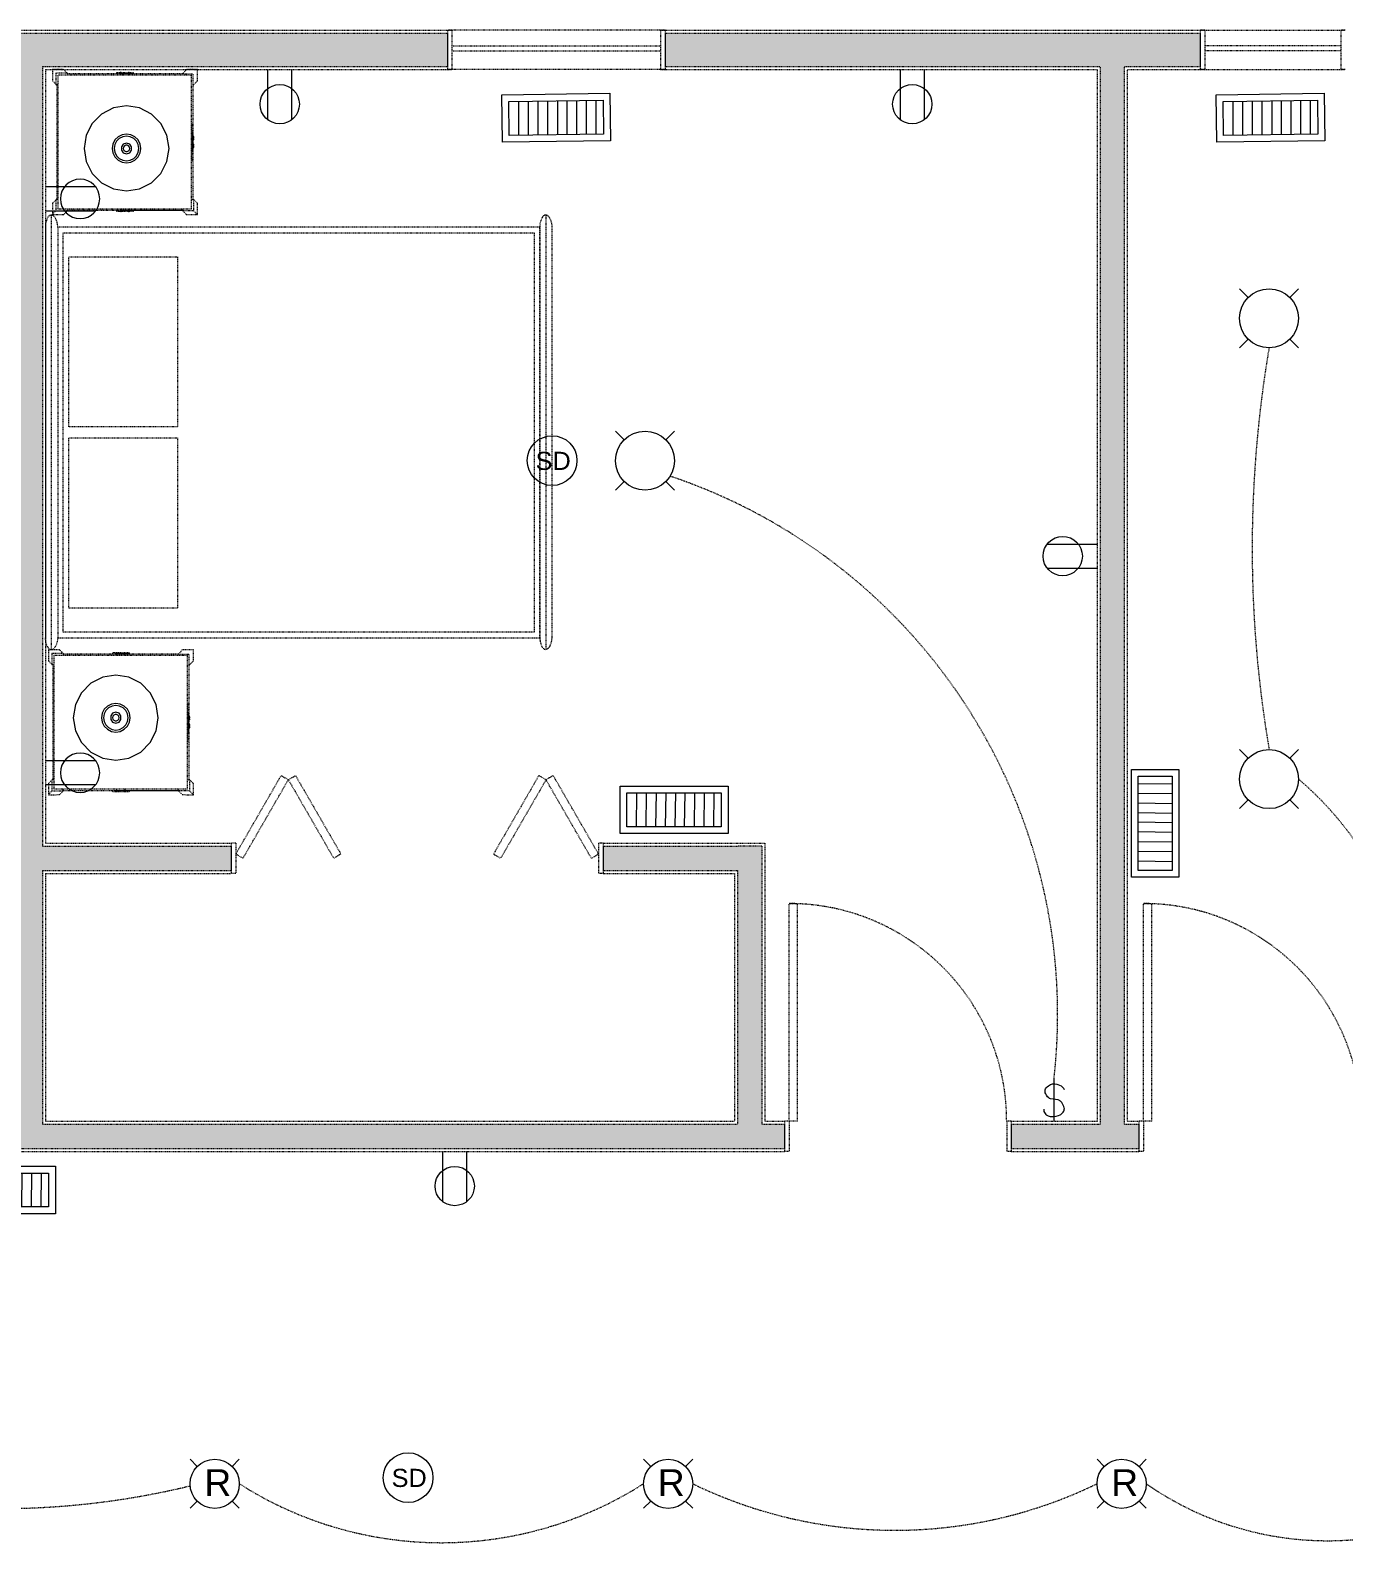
# Model space of a CAD drawing. Header units: inches. Extents: x 99 to 15695, y -7208 to 2559.
# Drawn here: x 10407 to 10624.3, y -6978.1 to -6727.8 of the extents above; entities that cross this region are included whole.
import ezdxf

# ---------------------------------------------------------------- set-up
doc = ezdxf.new("R2010")
doc.units = ezdxf.units.IN
doc.header["$LTSCALE"] = 96
doc.header["$MEASUREMENT"] = 0
doc.linetypes.add('DASHDOTX2', pattern=[2, 1, -0.5, 0, -0.5])
doc.layers.add('Common', color=4, linetype='Continuous', lineweight=5)
for name, color, linetype, lineweight, true_color in [('Electrical', 7, 'Continuous', 20, 0xff0a0a), ('Electrical line', 7, 'Continuous', 15, 0xff0a0a), ('Hatch', 7, 'Continuous', 0, 0x919191)]:
    doc.layers.add(name, color=color, linetype=linetype, lineweight=lineweight, true_color=true_color)
doc.styles.get("Standard").update_dxf_attribs({"font": 'arial.ttf'})

# ---------------------------------------------------------------- blocks, each defined once
blk = doc.blocks.new('Lighting (interior)_Lamps_Table Lamps_Vase Lamp')
at = {"layer": 'Electrical', "lineweight": 0, "transparency": 33554687}
for points in [[(-6.69, 4.86), (-7.03, 7.03), (-6.69, 9.2), (-5.69, 11.16), (-4.13, 12.72), (-2.17, 13.72), (0, 14.06), (2.17, 13.72), (4.13, 12.72), (5.69, 11.16), (6.69, 9.2), (7.03, 7.03), (6.69, 4.86), (5.69, 2.9), (4.13, 1.34), (2.17, 0.34), (0, 0), (-2.17, 0.34), (-4.13, 1.34), (-5.69, 2.9)], [(-1.92, 5.63), (-2.26, 6.3), (-2.38, 7.03), (-2.26, 7.77), (-1.92, 8.43), (-1.4, 8.95), (-0.73, 9.29), (0, 9.41), (0.73, 9.29), (1.4, 8.95), (1.92, 8.43), (2.26, 7.77), (2.38, 7.03), (2.26, 6.3), (1.92, 5.63), (1.4, 5.11), (0.73, 4.77), (0, 4.66), (-0.73, 4.77), (-1.4, 5.11)], [(-1.65, 5.84), (-1.93, 6.4), (-2.03, 7.03), (-1.93, 7.66), (-1.65, 8.23), (-1.2, 8.68), (-0.63, 8.97), (0, 9.07), (0.63, 8.97), (1.2, 8.68), (1.65, 8.23), (1.93, 7.66), (2.03, 7.03), (1.93, 6.4), (1.65, 5.84), (1.2, 5.39), (0.63, 5.1), (0, 5), (-0.63, 5.1), (-1.2, 5.39)], [(-0.85, 6.75), (-0.85, 7.31), (-0.53, 7.76), (0, 7.93), (0.53, 7.76), (0.85, 7.31), (0.85, 6.75), (0.53, 6.31), (0, 6.14), (-0.53, 6.31)], [(-0.48, 6.8), (-0.54, 7.03), (-0.48, 7.26), (-0.33, 7.45), (-0.12, 7.55), (0.12, 7.55), (0.33, 7.45), (0.48, 7.26), (0.54, 7.03), (0.48, 6.8), (0.33, 6.61), (0.12, 6.51), (-0.12, 6.51), (-0.33, 6.61)]]:
    blk.add_lwpolyline(points, close=True, dxfattribs=at)
blk = doc.blocks.new('Eleanor')
at = {"layer": 'Electrical', "transparency": 33554687}
for p, q in [((-3.45, 6.71), (-4.88, 8.14)), ((3.45, 6.71), (4.88, 8.14)), ((-4.88, -1.63), (-3.45, -0.2)), ((4.88, -1.63), (3.45, -0.2))]:
    blk.add_line(p, q, dxfattribs=at)
blk.add_circle((0, 3.25), 4.88, dxfattribs=at)
blk = doc.blocks.new('Eyeball')
at = {"layer": 'Electrical', "transparency": 33554687}
for p, q in [((-2.88, 6.22), (-4.07, 7.41)), ((2.88, 6.22), (4.07, 7.41)), ((-4.07, -0.72), (-2.88, 0.47)), ((4.07, -0.72), (2.88, 0.47))]:
    blk.add_line(p, q, dxfattribs=at)
blk.add_circle((0, 3.34), 4.07, dxfattribs=at)
at = {"layer": 'Electrical', "transparency": 33554687, "insert": (-1.72, 1.33), "char_height": 4.4186, "width": 4.4628, "attachment_point": 7}
blk.add_mtext('\\fArial|b0|i0|c0|p0;R\\P', dxfattribs=at)
blk = doc.blocks.new('*U521')
at = {"layer": 'Electrical', "color": 0, "linetype": 'Continuous', "lineweight": 0, "transparency": 33554687}
blk.add_blockref('Eyeball', (0, -3.34), dxfattribs=at)
blk = doc.blocks.new('*U522')
at = {"layer": 'Common', "color": 0, "linetype": 'ByBlock', "lineweight": -2, "transparency": 16777216}
for p in [(0, 0), (75, 0), (150, 0), (225, 0), (300, 0)]:
    blk.add_blockref('*U521', p, dxfattribs=at)
blk = doc.blocks.new('Single Pole')
at = {"layer": 'Electrical', "transparency": 33554687}
blk.add_line((-0.04, 7), (-0.04, 0), dxfattribs=at)
blk.add_lwpolyline([(1.71, 4.99), (1.7, 5.19), (1.66, 5.39), (1.58, 5.58), (1.47, 5.75), (1.34, 5.9), (1.3, 5.94), (1.17, 6.03), (0.98, 6.12), (0.64, 6.21), (0.15, 6.24), (-0.34, 6.2), (-0.74, 6.09), (-0.99, 5.98), (-1.12, 5.9), (-1.36, 5.69), (-1.52, 5.51), (-1.62, 5.34), (-1.68, 5.19), (-1.7, 5.04), (-1.71, 4.97), (-1.7, 4.82), (-1.64, 4.57), (-1.48, 4.23), (-1.27, 3.92), (-1.06, 3.7), (-0.98, 3.63), (-0.88, 3.56), (-0.7, 3.49), (0.56, 3.29), (0.72, 3.24), (0.8, 3.19), (0.85, 3.16), (1.08, 2.95), (1.26, 2.71), (1.38, 2.49), (1.44, 2.3), (1.47, 2.13), (1.48, 1.99), (1.45, 1.83), (1.4, 1.67), (1.3, 1.5), (1.15, 1.31), (0.94, 1.13), (0.77, 1.02), (0.57, 0.93), (0.26, 0.85), (-0.12, 0.83), (-0.45, 0.86), (-0.65, 0.91), (-0.93, 1.03), (-1.19, 1.18), (-1.42, 1.38), (-1.61, 1.62), (-1.69, 1.76)], dxfattribs=at)
blk = doc.blocks.new('Duplex')
at = {"layer": 'Electrical', "transparency": 33554687}
for p, q in [((-2.013801, 8.286915), (-2.013801, 0)), ((1.966968, 8.38058), (1.966968, 0))]:
    blk.add_line(p, q, dxfattribs=at)
blk.add_circle((0, 5.73454), 3.254864, dxfattribs=at)
blk = doc.blocks.new('Heat Register')
at = {"layer": 'Electrical'}
for p, q in [((-6.18, -1.12), (-6.26, -6.72)), ((-4.57, -1.12), (-4.65, -6.72)), ((-2.96, -1.12), (-3.04, -6.72)), ((-1.35, -1.12), (-1.43, -6.72)), ((0.26, -1.12), (0.18, -6.72)), ((1.8, -1.12), (1.72, -6.72)), ((3.41, -1.12), (3.33, -6.72)), ((5.02, -1.12), (4.94, -6.72)), ((6.63, -1.12), (6.55, -6.72))]:
    blk.add_line(p, q, dxfattribs=at)
for points in [[(-8.93, 0), (8.93, 0), (8.93, -7.85), (-8.93, -7.85)], [(-7.79, -1.12), (7.82, -1.12), (7.82, -6.72), (-7.79, -6.72)]]:
    blk.add_lwpolyline(points, close=True, dxfattribs=at)
blk = doc.blocks.new('air register')
at = {"layer": 'Electrical', "color": 160, "true_color": 0x2424ff}
for p, q in [((-6.1, -1.12), (-6.18, -6.72)), ((-4.49, -1.12), (-4.57, -6.72)), ((-2.88, -1.12), (-2.96, -6.72)), ((-1.27, -1.12), (-1.35, -6.72)), ((0.34, -1.12), (0.26, -6.72)), ((1.88, -1.12), (1.8, -6.72)), ((3.49, -1.12), (3.41, -6.72)), ((5.1, -1.12), (5.02, -6.72)), ((6.71, -1.12), (6.63, -6.72))]:
    blk.add_line(p, q, dxfattribs=at)
for points in [[(-8.81, 0), (9.04, 0), (9.04, -7.85), (-8.81, -7.85)], [(-7.71, -1.12), (7.9, -1.12), (7.9, -6.72), (-7.71, -6.72)]]:
    blk.add_lwpolyline(points, close=True, dxfattribs=at)
blk = doc.blocks.new('Smoke Detector')
at = {"layer": 'Electrical', "transparency": 33554687}
blk.add_circle((0, 2.75), 4.12, dxfattribs=at)
at = {"layer": 'Electrical', "transparency": 33554687, "insert": (1.58, 0.02), "char_height": 3, "width": 5.82, "attachment_point": 7, "rotation": 90}
blk.add_mtext('\\fArial|b0|i0|c0|p0;SD\\P', dxfattribs=at)

msp = doc.modelspace()

# ---------------------------------------------------------------- linework, layer by layer
at = {"layer": 'Electrical line', "linetype": 'DASHDOTX2', "ltscale": 0.0006, "transparency": 33554687}
for centre, radius, start, end in [((10807.6, -6813.58), 198.5, 170.3673, 189.6499), ((10482.94, -6890.72), 93.99, 353.5219, 71.4553), ((10581.33, -6893.41), 54.71, 351.6795, 49.6118), ((10621.6, -6925.23), 52.52, 235.1429, 316.189), ((10401.83, -6837.76), 134.68, 254.8096, 283.5844), ((10475.01, -6915.95), 62.13, 237.4483, 302.5517), ((10550.01, -6899.47), 76.55, 244.1037, 295.8963)]:
    msp.add_arc(centre, radius, start, end, dxfattribs=at)
at = {"layer": 'Hatch', "linetype": 'DASHDOTX2', "ltscale": 0.0006, "transparency": 33554687}
for p, q in [((10338, -6727.83), (10476, -6727.83)), ((10338, -6728.33), (10476, -6728.33)), ((10476, -6727.83), (10476, -6734.33)), ((10512, -6727.83), (10476, -6727.83)), ((10476, -6727.83), (10476.75, -6727.83)), ((10476, -6727.83), (10476, -6734.33)), ((10476, -6728.33), (10476, -6733.83)), ((10476.75, -6727.83), (10476.75, -6734.33)), ((10511.25, -6727.83), (10512, -6727.83)), ((10511.25, -6727.83), (10511.25, -6734.33)), ((10512, -6727.83), (10600.5, -6727.83)), ((10512, -6727.83), (10512, -6734.33)), ((10512, -6727.83), (10512, -6734.33)), ((10512, -6728.33), (10600.5, -6728.33)), ((10512, -6728.33), (10512, -6733.83)), ((10600.5, -6727.83), (10600.5, -6734.33)), ((10600.5, -6727.83), (10624.5, -6727.83)), ((10601.25, -6727.83), (10600.5, -6727.83)), ((10600.5, -6727.83), (10600.5, -6734.33)), ((10600.5, -6728.33), (10600.5, -6733.83)), ((10601.25, -6727.83), (10601.25, -6734.33)), ((10624.5, -6727.83), (10623.75, -6727.83)), ((10623.75, -6727.83), (10623.75, -6734.33)), ((10476.75, -6730.43), (10511.25, -6730.43)), ((10476.75, -6731.23), (10511.25, -6731.23)), ((10623.75, -6730.43), (10601.25, -6730.43)), ((10623.75, -6731.23), (10601.25, -6731.23)), ((10409, -6733.83), (10476, -6733.83)), ((10409, -6733.83), (10409, -6862.83)), ((10409.5, -6734.33), (10476, -6734.33)), ((10409.5, -6734.33), (10409.5, -6862.33)), ((10412.54, -6734.35), (10410.67, -6734.33)), ((10410.67, -6734.33), (10410.69, -6736.19)), ((10413.14, -6734.95), (10412.54, -6734.35)), ((10432.81, -6734.35), (10432.21, -6735.04)), ((10434.68, -6734.33), (10432.81, -6734.35)), ((10434.66, -6736.19), (10434.68, -6734.33)), ((10512, -6734.33), (10476, -6734.33)), ((10476, -6734.33), (10476.75, -6734.33)), ((10511.25, -6734.33), (10512, -6734.33)), ((10512, -6733.83), (10584, -6733.83)), ((10512, -6734.33), (10583.5, -6734.33)), ((10583.5, -6908.33), (10583.5, -6734.33)), ((10584, -6908.83), (10584, -6733.83)), ((10588, -6733.83), (10600.5, -6733.83)), ((10588, -6908.83), (10588, -6733.83)), ((10588.5, -6734.33), (10600.5, -6734.33)), ((10588.5, -6908.33), (10588.5, -6734.33)), ((10600.5, -6734.33), (10624.5, -6734.33)), ((10601.25, -6734.33), (10600.5, -6734.33)), ((10624.5, -6734.33), (10623.75, -6734.33)), ((10410.69, -6736.19), (10411.29, -6736.79)), ((10413.09, -6734.94), (10411.25, -6734.94)), ((10411.25, -6734.94), (10411.25, -6736.78)), ((10411.25, -6736.78), (10411.57, -6736.78)), ((10411.29, -6736.79), (10411.38, -6736.79)), ((10411.38, -6736.79), (10411.38, -6755.86)), ((10433.69, -6735.26), (10411.57, -6735.26)), ((10411.57, -6735.26), (10411.57, -6757.37)), ((10413.09, -6735.26), (10413.09, -6734.94)), ((10413.14, -6735.04), (10413.14, -6734.95)), ((10432.21, -6735.04), (10413.14, -6735.04)), ((10421.31, -6734.87), (10421.29, -6734.89)), ((10421.29, -6734.89), (10421.29, -6734.91)), ((10421.29, -6734.91), (10421.29, -6734.94)), ((10421.29, -6734.94), (10421.31, -6734.96)), ((10421.33, -6734.86), (10421.31, -6734.87)), ((10421.31, -6734.96), (10421.87, -6734.96)), ((10421.88, -6734.86), (10421.33, -6734.86)), ((10421.87, -6734.88), (10421.86, -6734.91)), ((10421.86, -6734.91), (10421.87, -6734.95)), ((10421.86, -6734.91), (10421.86, -6735.26)), ((10421.88, -6734.84), (10421.87, -6734.87)), ((10421.9, -6734.85), (10421.87, -6734.88)), ((10421.87, -6734.87), (10421.87, -6734.89)), ((10421.87, -6734.96), (10421.87, -6734.94)), ((10421.87, -6734.95), (10421.9, -6734.97)), ((10421.89, -6734.83), (10421.88, -6734.84)), ((10421.99, -6734.83), (10421.89, -6734.83)), ((10421.93, -6734.84), (10421.9, -6734.85)), ((10421.9, -6734.97), (10421.93, -6734.98)), ((10421.97, -6734.85), (10421.93, -6734.84)), ((10421.93, -6734.98), (10421.97, -6734.97)), ((10421.98, -6734.84), (10421.97, -6734.86)), ((10421.99, -6734.88), (10421.97, -6734.85)), ((10421.97, -6734.97), (10421.99, -6734.95)), ((10421.97, -6734.96), (10421.98, -6734.99)), ((10421.98, -6734.99), (10421.97, -6734.96)), ((10421.99, -6734.83), (10421.98, -6734.84)), ((10421.98, -6734.85), (10421.99, -6734.84)), ((10421.98, -6734.87), (10421.98, -6734.85)), ((10421.98, -6734.97), (10421.98, -6734.96)), ((10422.01, -6734.84), (10421.99, -6734.83)), ((10421.99, -6734.84), (10422, -6734.85)), ((10422, -6734.91), (10421.99, -6734.88)), ((10421.99, -6734.95), (10422, -6734.91)), ((10421.99, -6734.98), (10421.99, -6734.98)), ((10421.99, -6735), (10421.99, -6735)), ((10422, -6734.85), (10422.01, -6734.88)), ((10422, -6735.26), (10422, -6734.91)), ((10422.01, -6734.95), (10422, -6734.97)), ((10422, -6734.97), (10422, -6734.98)), ((10422, -6734.99), (10422.01, -6734.99)), ((10422.02, -6734.87), (10422.01, -6734.84)), ((10423.25, -6734.86), (10422.01, -6734.86)), ((10422.01, -6734.88), (10422.01, -6734.91)), ((10422.01, -6734.91), (10422.01, -6734.95)), ((10422.01, -6734.99), (10422.02, -6734.96)), ((10422.01, -6734.97), (10423.25, -6734.97)), ((10422.02, -6734.91), (10422.02, -6734.87)), ((10422.02, -6734.96), (10422.02, -6734.91)), ((10423.25, -6734.84), (10423.24, -6734.87)), ((10423.24, -6734.87), (10423.24, -6734.91)), ((10423.24, -6734.91), (10423.25, -6734.88)), ((10423.24, -6734.91), (10423.24, -6734.96)), ((10423.25, -6734.95), (10423.24, -6734.91)), ((10423.24, -6734.96), (10423.25, -6734.99)), ((10423.26, -6734.83), (10423.25, -6734.84)), ((10423.25, -6734.85), (10423.26, -6734.84)), ((10423.25, -6734.88), (10423.25, -6734.85)), ((10423.25, -6734.97), (10423.25, -6734.95)), ((10423.26, -6734.98), (10423.25, -6734.97)), ((10423.25, -6734.99), (10423.26, -6735)), ((10423.28, -6734.84), (10423.26, -6734.83)), ((10423.36, -6734.83), (10423.26, -6734.83)), ((10423.26, -6734.84), (10423.28, -6734.85)), ((10423.27, -6734.88), (10423.26, -6734.91)), ((10423.26, -6734.91), (10423.27, -6734.95)), ((10423.27, -6734.98), (10423.26, -6734.98)), ((10423.26, -6734.99), (10423.26, -6735.26)), ((10423.26, -6735), (10423.27, -6735)), ((10423.29, -6734.85), (10423.27, -6734.88)), ((10423.27, -6734.95), (10423.29, -6734.97)), ((10423.28, -6734.84), (10423.28, -6734.86)), ((10423.28, -6734.86), (10423.28, -6734.84)), ((10423.28, -6734.85), (10423.28, -6734.87)), ((10423.28, -6734.99), (10423.28, -6734.96)), ((10423.28, -6734.96), (10423.28, -6734.99)), ((10423.28, -6734.96), (10423.28, -6734.97)), ((10423.33, -6734.84), (10423.29, -6734.85)), ((10423.29, -6734.97), (10423.33, -6734.98)), ((10423.36, -6734.85), (10423.33, -6734.84)), ((10423.33, -6734.98), (10423.36, -6734.97)), ((10423.38, -6734.84), (10423.36, -6734.83)), ((10423.39, -6734.88), (10423.36, -6734.85)), ((10423.36, -6734.97), (10423.39, -6734.95)), ((10423.39, -6734.87), (10423.38, -6734.84)), ((10424.02, -6734.86), (10423.38, -6734.86)), ((10423.39, -6734.89), (10423.39, -6734.87)), ((10423.39, -6734.91), (10423.39, -6734.88)), ((10423.39, -6734.95), (10423.39, -6734.91)), ((10423.39, -6734.96), (10423.39, -6734.94)), ((10423.4, -6735.26), (10423.4, -6734.91)), ((10423.4, -6734.97), (10424.02, -6734.97)), ((10424.04, -6734.87), (10424.02, -6734.86)), ((10424.02, -6734.97), (10424.04, -6734.96)), ((10424.06, -6734.89), (10424.04, -6734.87)), ((10424.04, -6734.96), (10424.06, -6734.94)), ((10424.07, -6734.91), (10424.06, -6734.89)), ((10424.06, -6734.94), (10424.07, -6734.91)), ((10432.21, -6735.04), (10433.96, -6735.04)), ((10433.69, -6757.37), (10433.69, -6735.26)), ((10433.96, -6736.79), (10433.96, -6735.04)), ((10433.96, -6755.86), (10433.96, -6736.79)), ((10433.96, -6736.79), (10434.06, -6736.79)), ((10434.06, -6736.79), (10434.66, -6736.19)), ((10433.78, -6743.19), (10433.69, -6743.19)), ((10433.78, -6743.51), (10433.69, -6743.51)), ((10433.78, -6743.63), (10433.69, -6743.63)), ((10433.78, -6749.45), (10433.78, -6743.19)), ((10433.87, -6744.68), (10433.78, -6744.68)), ((10433.87, -6745.23), (10433.78, -6745.23)), ((10433.97, -6745.4), (10433.78, -6745.4)), ((10433.78, -6745.63), (10433.97, -6745.63)), ((10433.97, -6747.01), (10433.78, -6747.01)), ((10433.87, -6747.96), (10433.87, -6744.68)), ((10434.01, -6745.76), (10433.92, -6745.76)), ((10433.92, -6745.95), (10434.01, -6745.95)), ((10434.01, -6746.68), (10433.92, -6746.68)), ((10433.92, -6746.87), (10434.01, -6746.87)), ((10434.01, -6745.41), (10433.97, -6745.4)), ((10433.97, -6745.63), (10434.01, -6745.61)), ((10434.01, -6747.02), (10433.97, -6747.01)), ((10434.04, -6745.44), (10434.01, -6745.41)), ((10434.01, -6745.61), (10434.04, -6745.58)), ((10434.03, -6745.77), (10434.01, -6745.76)), ((10434.01, -6745.95), (10434.03, -6745.94)), ((10434.03, -6746.69), (10434.01, -6746.68)), ((10434.01, -6746.87), (10434.03, -6746.86)), ((10434.04, -6747.05), (10434.01, -6747.02)), ((10434.05, -6745.79), (10434.03, -6745.77)), ((10434.03, -6745.94), (10434.05, -6745.92)), ((10434.05, -6746.71), (10434.03, -6746.69)), ((10434.03, -6746.86), (10434.05, -6746.85)), ((10434.06, -6745.49), (10434.04, -6745.44)), ((10434.04, -6745.58), (10434.06, -6745.53)), ((10434.06, -6745.81), (10434.05, -6745.79)), ((10434.05, -6745.92), (10434.06, -6745.9)), ((10434.06, -6746.73), (10434.05, -6746.71)), ((10434.05, -6746.85), (10434.06, -6746.82)), ((10434.06, -6745.53), (10434.06, -6745.49)), ((10434.06, -6745.9), (10434.06, -6745.81)), ((10434.06, -6746.82), (10434.06, -6746.73)), ((10433.69, -6749), (10433.78, -6749)), ((10433.69, -6749.12), (10433.78, -6749.12)), ((10433.69, -6749.45), (10433.78, -6749.45)), ((10433.78, -6747.24), (10433.97, -6747.24)), ((10433.78, -6747.4), (10433.87, -6747.4)), ((10433.78, -6747.96), (10433.87, -6747.96)), ((10433.97, -6747.24), (10434.01, -6747.23)), ((10434.01, -6747.23), (10434.04, -6747.19)), ((10434.06, -6747.1), (10434.04, -6747.05)), ((10434.04, -6747.19), (10434.06, -6747.15)), ((10434.06, -6747.15), (10434.06, -6747.1)), ((10410.69, -6756.46), (10410.67, -6758.33)), ((10411.29, -6755.86), (10410.69, -6756.46)), ((10411.57, -6755.85), (10411.25, -6755.85)), ((10411.25, -6755.85), (10411.25, -6757.69)), ((10411.38, -6755.86), (10411.29, -6755.86)), ((10433.69, -6755.85), (10434.01, -6755.85)), ((10434.06, -6755.86), (10433.96, -6755.86)), ((10434.01, -6755.85), (10434.01, -6757.69)), ((10434.66, -6756.46), (10434.06, -6755.86)), ((10434.68, -6758.33), (10434.66, -6756.46)), ((10410.46, -6758.43), (10410.46, -6830.29)), ((10411.25, -6757.69), (10410.67, -6758.33)), ((10410.67, -6758.33), (10412.54, -6758.3)), ((10411.25, -6757.69), (10413.09, -6757.69)), ((10411.57, -6757.37), (10433.69, -6757.37)), ((10412.54, -6758.3), (10413.14, -6757.7)), ((10413.09, -6757.69), (10413.09, -6757.37)), ((10413.14, -6757.7), (10413.14, -6757.61)), ((10413.14, -6757.61), (10432.21, -6757.61)), ((10421.31, -6757.67), (10421.29, -6757.69)), ((10421.29, -6757.69), (10421.29, -6757.72)), ((10421.29, -6757.72), (10421.29, -6757.75)), ((10421.29, -6757.75), (10421.31, -6757.76)), ((10421.86, -6757.67), (10421.31, -6757.67)), ((10421.31, -6757.76), (10421.33, -6757.77)), ((10421.33, -6757.77), (10421.88, -6757.77)), ((10421.86, -6757.37), (10421.86, -6757.72)), ((10421.87, -6757.69), (10421.86, -6757.72)), ((10421.86, -6757.72), (10421.87, -6757.75)), ((10421.9, -6757.66), (10421.87, -6757.69)), ((10421.87, -6757.68), (10421.87, -6757.69)), ((10421.87, -6757.75), (10421.9, -6757.78)), ((10421.87, -6757.76), (10421.87, -6757.75)), ((10421.88, -6757.79), (10421.87, -6757.76)), ((10421.89, -6757.8), (10421.88, -6757.79)), ((10421.99, -6757.8), (10421.89, -6757.8)), ((10421.93, -6757.65), (10421.9, -6757.66)), ((10421.9, -6757.78), (10421.93, -6757.79)), ((10421.97, -6757.66), (10421.93, -6757.65)), ((10421.93, -6757.79), (10421.97, -6757.78)), ((10421.98, -6757.65), (10421.97, -6757.67)), ((10421.99, -6757.69), (10421.97, -6757.66)), ((10421.97, -6757.78), (10421.99, -6757.75)), ((10421.97, -6757.77), (10421.98, -6757.79)), ((10421.98, -6757.67), (10421.98, -6757.66)), ((10421.98, -6757.78), (10421.98, -6757.77)), ((10421.99, -6757.79), (10421.98, -6757.78)), ((10421.98, -6757.79), (10421.99, -6757.8)), ((10421.99, -6757.64), (10421.99, -6757.64)), ((10421.99, -6757.65), (10421.99, -6757.65)), ((10422, -6757.72), (10421.99, -6757.69)), ((10421.99, -6757.75), (10422, -6757.72)), ((10422, -6757.78), (10421.99, -6757.79)), ((10421.99, -6757.8), (10422.01, -6757.79)), ((10422, -6757.72), (10422, -6757.37)), ((10422, -6757.6), (10423.26, -6757.6)), ((10422.01, -6757.65), (10422, -6757.64)), ((10422, -6757.66), (10422, -6757.66)), ((10422, -6757.66), (10422, -6757.66)), ((10422, -6757.66), (10422.01, -6757.68)), ((10422.01, -6757.75), (10422, -6757.78)), ((10422.02, -6757.68), (10422.01, -6757.65)), ((10423.25, -6757.67), (10422.01, -6757.67)), ((10422.01, -6757.68), (10422.01, -6757.72)), ((10422.01, -6757.72), (10422.01, -6757.75)), ((10422.01, -6757.79), (10422.02, -6757.76)), ((10422.01, -6757.77), (10423.25, -6757.77)), ((10422.02, -6757.72), (10422.02, -6757.68)), ((10422.02, -6757.76), (10422.02, -6757.72)), ((10422.11, -6757.67), (10422.1, -6757.67)), ((10422.1, -6757.67), (10422.1, -6757.69)), ((10422.1, -6757.69), (10422.1, -6757.72)), ((10422.1, -6757.72), (10422.1, -6757.75)), ((10422.1, -6757.75), (10422.1, -6757.76)), ((10422.1, -6757.76), (10422.11, -6757.77)), ((10422.12, -6757.69), (10422.11, -6757.67)), ((10422.11, -6757.67), (10422.11, -6757.67)), ((10423.15, -6757.67), (10422.11, -6757.67)), ((10422.11, -6757.76), (10422.12, -6757.75)), ((10422.11, -6757.77), (10422.11, -6757.76)), ((10422.12, -6757.72), (10422.12, -6757.69)), ((10422.12, -6757.75), (10422.12, -6757.72)), ((10422.16, -6757.67), (10422.63, -6757.67)), ((10422.63, -6757.67), (10423.15, -6757.67)), ((10423.15, -6757.67), (10423.14, -6757.69)), ((10423.14, -6757.69), (10423.14, -6757.72)), ((10423.14, -6757.72), (10423.14, -6757.75)), ((10423.14, -6757.75), (10423.15, -6757.76)), ((10423.16, -6757.67), (10423.15, -6757.67)), ((10423.15, -6757.67), (10423.15, -6757.67)), ((10423.15, -6757.76), (10423.15, -6757.77)), ((10423.15, -6757.77), (10423.16, -6757.76)), ((10423.24, -6757.67), (10423.16, -6757.67)), ((10423.16, -6757.69), (10423.16, -6757.67)), ((10423.16, -6757.67), (10423.24, -6757.67)), ((10423.24, -6757.67), (10423.16, -6757.67)), ((10423.16, -6757.72), (10423.16, -6757.69)), ((10423.16, -6757.75), (10423.16, -6757.72)), ((10423.16, -6757.76), (10423.16, -6757.75)), ((10423.25, -6757.65), (10423.24, -6757.68)), ((10423.24, -6757.72), (10423.25, -6757.68)), ((10423.24, -6757.68), (10423.24, -6757.72)), ((10423.25, -6757.75), (10423.24, -6757.72)), ((10423.24, -6757.72), (10423.24, -6757.76)), ((10423.24, -6757.76), (10423.25, -6757.79)), ((10423.26, -6757.64), (10423.25, -6757.65)), ((10423.25, -6757.68), (10423.25, -6757.66)), ((10423.25, -6757.66), (10423.26, -6757.66)), ((10423.25, -6757.66), (10423.26, -6757.66)), ((10423.25, -6757.78), (10423.25, -6757.75)), ((10423.26, -6757.79), (10423.25, -6757.78)), ((10423.25, -6757.79), (10423.26, -6757.8)), ((10423.26, -6757.37), (10423.26, -6757.72)), ((10423.26, -6757.64), (10423.27, -6757.64)), ((10423.26, -6757.65), (10423.27, -6757.65)), ((10423.27, -6757.69), (10423.26, -6757.72)), ((10423.26, -6757.72), (10423.27, -6757.75)), ((10423.28, -6757.78), (10423.26, -6757.79)), ((10423.28, -6757.79), (10423.26, -6757.8)), ((10423.26, -6757.8), (10423.36, -6757.8)), ((10423.29, -6757.66), (10423.27, -6757.69)), ((10423.27, -6757.75), (10423.29, -6757.78)), ((10423.28, -6757.67), (10423.28, -6757.65)), ((10423.28, -6757.65), (10423.28, -6757.67)), ((10423.28, -6757.66), (10423.28, -6757.67)), ((10423.28, -6757.79), (10423.28, -6757.77)), ((10423.28, -6757.77), (10423.28, -6757.79)), ((10423.28, -6757.77), (10423.28, -6757.78)), ((10423.33, -6757.65), (10423.29, -6757.66)), ((10423.29, -6757.78), (10423.33, -6757.79)), ((10423.36, -6757.66), (10423.33, -6757.65)), ((10423.33, -6757.79), (10423.36, -6757.78)), ((10423.39, -6757.69), (10423.36, -6757.66)), ((10423.36, -6757.78), (10423.39, -6757.75)), ((10423.36, -6757.8), (10423.38, -6757.79)), ((10423.38, -6757.79), (10423.39, -6757.76)), ((10423.38, -6757.77), (10424.02, -6757.77)), ((10423.39, -6757.69), (10423.39, -6757.68)), ((10423.39, -6757.72), (10423.39, -6757.69)), ((10423.39, -6757.75), (10423.39, -6757.72)), ((10423.39, -6757.76), (10423.39, -6757.75)), ((10423.4, -6757.72), (10423.4, -6757.37)), ((10423.4, -6757.6), (10432.21, -6757.6)), ((10424.02, -6757.67), (10423.4, -6757.67)), ((10424.04, -6757.67), (10424.02, -6757.67)), ((10424.02, -6757.77), (10424.04, -6757.76)), ((10424.06, -6757.69), (10424.04, -6757.67)), ((10424.04, -6757.76), (10424.06, -6757.75)), ((10424.07, -6757.72), (10424.06, -6757.69)), ((10424.06, -6757.75), (10424.07, -6757.72)), ((10432.21, -6757.6), (10432.21, -6757.37)), ((10432.21, -6757.61), (10432.21, -6757.7)), ((10434.01, -6757.69), (10432.21, -6757.69)), ((10432.21, -6757.7), (10432.81, -6758.3)), ((10432.81, -6758.3), (10434.68, -6758.33)), ((10434.01, -6757.69), (10434.63, -6758.32)), ((10492.29, -6758.34), (10492.29, -6830.2)), ((10409.5, -6760.43), (10409.5, -6828.45)), ((10412.42, -6761.33), (10490.35, -6761.33)), ((10412.42, -6827.41), (10412.42, -6761.33)), ((10490.35, -6761.33), (10490.35, -6827.41)), ((10491.26, -6760.44), (10491.26, -6828.45)), ((10493.31, -6828.37), (10493.31, -6760.32)), ((10413.36, -6793.45), (10413.36, -6765.31)), ((10413.36, -6765.31), (10431.36, -6765.31)), ((10431.36, -6765.31), (10431.36, -6793.45)), ((10431.36, -6793.45), (10413.36, -6793.45)), ((10413.36, -6823.43), (10413.36, -6795.29)), ((10413.36, -6795.29), (10431.36, -6795.29)), ((10431.36, -6795.29), (10431.36, -6823.43)), ((10431.36, -6823.43), (10413.36, -6823.43)), ((10490.35, -6827.41), (10412.42, -6827.41)), ((10411.86, -6830.35), (10409.99, -6830.33)), ((10409.99, -6830.33), (10410.02, -6832.19)), ((10412.42, -6830.94), (10410.57, -6830.94)), ((10410.57, -6830.94), (10410.57, -6832.78)), ((10433.01, -6831.26), (10410.9, -6831.26)), ((10410.9, -6831.26), (10410.9, -6853.37)), ((10412.46, -6830.95), (10411.86, -6830.35)), ((10412.42, -6831.26), (10412.42, -6830.94)), ((10412.46, -6831.04), (10412.46, -6830.95)), ((10431.54, -6831.04), (10412.46, -6831.04)), ((10420.62, -6830.89), (10420.61, -6830.91)), ((10420.61, -6830.91), (10420.62, -6830.94)), ((10420.64, -6830.87), (10420.62, -6830.89)), ((10420.62, -6830.94), (10420.64, -6830.96)), ((10420.66, -6830.86), (10420.64, -6830.87)), ((10420.64, -6830.96), (10421.2, -6830.96)), ((10421.2, -6830.86), (10420.66, -6830.86)), ((10421.2, -6830.88), (10421.19, -6830.91)), ((10421.19, -6830.91), (10421.2, -6830.95)), ((10421.19, -6830.91), (10421.19, -6831.26)), ((10421.21, -6830.84), (10421.2, -6830.87)), ((10421.22, -6830.85), (10421.2, -6830.88)), ((10421.2, -6830.87), (10421.2, -6830.89)), ((10421.2, -6830.96), (10421.2, -6830.94)), ((10421.2, -6830.95), (10421.22, -6830.97)), ((10421.22, -6830.83), (10421.21, -6830.84)), ((10421.32, -6830.83), (10421.22, -6830.83)), ((10421.26, -6830.84), (10421.22, -6830.85)), ((10421.22, -6830.97), (10421.26, -6830.98)), ((10421.29, -6830.85), (10421.26, -6830.84)), ((10421.26, -6830.98), (10421.29, -6830.97)), ((10421.32, -6830.88), (10421.29, -6830.85)), ((10421.29, -6830.97), (10421.32, -6830.95)), ((10421.31, -6830.84), (10421.3, -6830.86)), ((10421.3, -6830.87), (10421.31, -6830.85)), ((10421.3, -6830.96), (10421.31, -6830.99)), ((10421.31, -6830.99), (10421.3, -6830.96)), ((10421.31, -6830.97), (10421.3, -6830.96)), ((10421.32, -6830.83), (10421.31, -6830.84)), ((10421.31, -6830.85), (10421.32, -6830.84)), ((10421.33, -6830.84), (10421.32, -6830.83)), ((10421.32, -6830.84), (10421.33, -6830.85)), ((10421.33, -6830.91), (10421.32, -6830.88)), ((10421.32, -6830.95), (10421.33, -6830.91)), ((10421.32, -6830.98), (10421.32, -6830.98)), ((10421.32, -6831), (10421.32, -6831)), ((10421.34, -6830.87), (10421.33, -6830.84)), ((10421.33, -6830.85), (10421.34, -6830.88)), ((10421.33, -6831.26), (10421.33, -6830.91)), ((10421.34, -6830.95), (10421.33, -6830.97)), ((10421.33, -6830.99), (10421.34, -6830.96)), ((10421.33, -6830.97), (10421.33, -6830.98)), ((10421.33, -6830.99), (10421.33, -6830.99)), ((10422.57, -6830.86), (10421.34, -6830.86)), ((10421.34, -6830.91), (10421.34, -6830.87)), ((10421.34, -6830.88), (10421.34, -6830.91)), ((10421.34, -6830.96), (10421.34, -6830.91)), ((10421.34, -6830.91), (10421.34, -6830.95)), ((10421.34, -6830.97), (10422.57, -6830.97)), ((10422.58, -6830.84), (10422.57, -6830.87)), ((10422.57, -6830.88), (10422.58, -6830.85)), ((10422.57, -6830.87), (10422.57, -6830.91)), ((10422.57, -6830.91), (10422.57, -6830.88)), ((10422.57, -6830.91), (10422.57, -6830.96)), ((10422.57, -6830.95), (10422.57, -6830.91)), ((10422.58, -6830.97), (10422.57, -6830.95)), ((10422.57, -6830.96), (10422.58, -6830.99)), ((10422.59, -6830.83), (10422.58, -6830.84)), ((10422.58, -6830.85), (10422.59, -6830.84)), ((10422.59, -6830.88), (10422.58, -6830.91)), ((10422.58, -6830.91), (10422.59, -6830.95)), ((10422.59, -6830.98), (10422.58, -6830.97)), ((10422.58, -6830.99), (10422.59, -6831)), ((10422.58, -6830.99), (10422.58, -6831.26)), ((10422.6, -6830.84), (10422.59, -6830.83)), ((10422.69, -6830.83), (10422.59, -6830.83)), ((10422.59, -6830.84), (10422.6, -6830.85)), ((10422.62, -6830.85), (10422.59, -6830.88)), ((10422.59, -6830.95), (10422.62, -6830.97)), ((10422.59, -6830.98), (10422.59, -6830.98)), ((10422.59, -6831), (10422.59, -6831)), ((10422.6, -6830.84), (10422.61, -6830.86)), ((10422.61, -6830.86), (10422.6, -6830.84)), ((10422.6, -6830.85), (10422.6, -6830.87)), ((10422.6, -6830.99), (10422.61, -6830.96)), ((10422.61, -6830.96), (10422.6, -6830.99)), ((10422.6, -6830.96), (10422.6, -6830.97)), ((10422.65, -6830.84), (10422.62, -6830.85)), ((10422.62, -6830.97), (10422.65, -6830.98)), ((10422.69, -6830.85), (10422.65, -6830.84)), ((10422.65, -6830.98), (10422.69, -6830.97)), ((10422.7, -6830.84), (10422.69, -6830.83)), ((10422.71, -6830.88), (10422.69, -6830.85)), ((10422.69, -6830.97), (10422.71, -6830.95)), ((10422.71, -6830.87), (10422.7, -6830.84)), ((10423.34, -6830.86), (10422.71, -6830.86)), ((10422.71, -6830.89), (10422.71, -6830.87)), ((10422.72, -6830.91), (10422.71, -6830.88)), ((10422.71, -6830.95), (10422.72, -6830.91)), ((10422.71, -6830.96), (10422.71, -6830.94)), ((10422.72, -6831.26), (10422.72, -6830.91)), ((10422.72, -6830.97), (10423.35, -6830.97)), ((10423.37, -6830.87), (10423.34, -6830.86)), ((10423.34, -6830.97), (10423.37, -6830.96)), ((10423.39, -6830.89), (10423.37, -6830.87)), ((10423.37, -6830.96), (10423.39, -6830.94)), ((10423.4, -6830.91), (10423.39, -6830.89)), ((10423.39, -6830.94), (10423.4, -6830.91)), ((10432.14, -6830.35), (10431.54, -6831.04)), ((10431.54, -6831.04), (10433.29, -6831.04)), ((10434, -6830.33), (10432.14, -6830.35)), ((10433.01, -6853.37), (10433.01, -6831.26)), ((10433.29, -6832.79), (10433.29, -6831.04)), ((10433.98, -6832.19), (10434, -6830.33)), ((10410.02, -6832.19), (10410.62, -6832.79)), ((10410.57, -6832.78), (10410.9, -6832.78)), ((10410.62, -6832.79), (10410.71, -6832.79)), ((10410.71, -6832.79), (10410.71, -6851.86)), ((10433.29, -6851.86), (10433.29, -6832.79)), ((10433.29, -6832.79), (10433.38, -6832.79)), ((10433.38, -6832.79), (10433.98, -6832.19)), ((10433.11, -6839.19), (10433.01, -6839.19)), ((10433.11, -6839.51), (10433.01, -6839.51)), ((10433.11, -6845.45), (10433.11, -6839.19)), ((10433.11, -6839.63), (10433.01, -6839.63)), ((10433.2, -6840.68), (10433.11, -6840.68)), ((10433.2, -6841.23), (10433.11, -6841.23)), ((10433.29, -6841.4), (10433.11, -6841.4)), ((10433.11, -6841.63), (10433.29, -6841.63)), ((10433.2, -6843.96), (10433.2, -6840.68)), ((10433.34, -6841.76), (10433.24, -6841.76)), ((10433.24, -6841.95), (10433.34, -6841.95)), ((10433.34, -6841.41), (10433.29, -6841.4)), ((10433.29, -6841.63), (10433.34, -6841.61)), ((10433.37, -6841.44), (10433.34, -6841.41)), ((10433.34, -6841.61), (10433.37, -6841.58)), ((10433.36, -6841.77), (10433.34, -6841.76)), ((10433.34, -6841.95), (10433.36, -6841.94)), ((10433.38, -6841.79), (10433.36, -6841.77)), ((10433.36, -6841.94), (10433.38, -6841.92)), ((10433.38, -6841.49), (10433.37, -6841.44)), ((10433.37, -6841.58), (10433.38, -6841.53)), ((10433.38, -6841.53), (10433.38, -6841.49)), ((10433.38, -6841.81), (10433.38, -6841.79)), ((10433.38, -6841.9), (10433.38, -6841.81)), ((10433.38, -6841.92), (10433.38, -6841.9)), ((10433.29, -6843.01), (10433.11, -6843.01)), ((10433.11, -6843.24), (10433.29, -6843.24)), ((10433.11, -6843.4), (10433.2, -6843.4)), ((10433.11, -6843.96), (10433.2, -6843.96)), ((10433.34, -6842.68), (10433.24, -6842.68)), ((10433.24, -6842.87), (10433.34, -6842.87)), ((10433.34, -6843.02), (10433.29, -6843.01)), ((10433.29, -6843.24), (10433.34, -6843.23)), ((10433.36, -6842.69), (10433.34, -6842.68)), ((10433.34, -6842.87), (10433.36, -6842.86)), ((10433.37, -6843.05), (10433.34, -6843.02)), ((10433.34, -6843.23), (10433.37, -6843.19)), ((10433.38, -6842.71), (10433.36, -6842.69)), ((10433.36, -6842.86), (10433.38, -6842.85)), ((10433.38, -6843.1), (10433.37, -6843.05)), ((10433.37, -6843.19), (10433.38, -6843.15)), ((10433.38, -6842.73), (10433.38, -6842.71)), ((10433.38, -6842.82), (10433.38, -6842.73)), ((10433.38, -6842.85), (10433.38, -6842.82)), ((10433.38, -6843.15), (10433.38, -6843.1)), ((10433.01, -6845), (10433.11, -6845)), ((10433.01, -6845.12), (10433.11, -6845.12)), ((10433.01, -6845.45), (10433.11, -6845.45)), ((10410.62, -6851.86), (10410.02, -6852.46)), ((10410.9, -6851.85), (10410.57, -6851.85)), ((10410.57, -6851.85), (10410.57, -6853.69)), ((10410.71, -6851.86), (10410.62, -6851.86)), ((10433.01, -6851.85), (10433.34, -6851.85)), ((10433.38, -6851.86), (10433.29, -6851.86)), ((10433.34, -6851.85), (10433.34, -6853.69)), ((10433.98, -6852.46), (10433.38, -6851.86)), ((10441, -6864.14), (10448.5, -6851.15)), ((10442.19, -6864.83), (10449.69, -6851.84)), ((10448.5, -6851.15), (10449.69, -6851.84)), ((10449.69, -6851.84), (10450.88, -6851.15)), ((10449.69, -6851.84), (10457.19, -6864.83)), ((10450.88, -6851.15), (10458.38, -6864.14)), ((10491.12, -6851.15), (10483.62, -6864.14)), ((10492.31, -6851.84), (10484.81, -6864.83)), ((10492.31, -6851.84), (10491.12, -6851.15)), ((10493.5, -6851.15), (10492.31, -6851.84)), ((10499.81, -6864.83), (10492.31, -6851.84)), ((10501, -6864.14), (10493.5, -6851.15)), ((10410.02, -6852.46), (10409.99, -6854.33)), ((10410.57, -6853.69), (10409.99, -6854.33)), ((10409.99, -6854.33), (10411.86, -6854.3)), ((10410.57, -6853.69), (10412.42, -6853.69)), ((10410.9, -6853.37), (10433.01, -6853.37)), ((10411.86, -6854.3), (10412.46, -6853.7)), ((10412.42, -6853.69), (10412.42, -6853.37)), ((10412.46, -6853.7), (10412.46, -6853.61)), ((10412.46, -6853.61), (10431.54, -6853.61)), ((10420.62, -6853.69), (10420.61, -6853.72)), ((10420.61, -6853.72), (10420.62, -6853.75)), ((10420.64, -6853.67), (10420.62, -6853.69)), ((10420.62, -6853.75), (10420.64, -6853.76)), ((10421.19, -6853.67), (10420.64, -6853.67)), ((10420.64, -6853.76), (10420.66, -6853.77)), ((10420.66, -6853.77), (10421.2, -6853.77)), ((10421.19, -6853.37), (10421.19, -6853.72)), ((10421.2, -6853.69), (10421.19, -6853.72)), ((10421.19, -6853.72), (10421.2, -6853.75)), ((10421.22, -6853.66), (10421.2, -6853.69)), ((10421.2, -6853.68), (10421.2, -6853.69)), ((10421.2, -6853.75), (10421.22, -6853.78)), ((10421.2, -6853.76), (10421.2, -6853.75)), ((10421.21, -6853.79), (10421.2, -6853.76)), ((10421.22, -6853.8), (10421.21, -6853.79)), ((10421.26, -6853.65), (10421.22, -6853.66)), ((10421.22, -6853.78), (10421.26, -6853.79)), ((10421.32, -6853.8), (10421.22, -6853.8)), ((10421.29, -6853.66), (10421.26, -6853.65)), ((10421.26, -6853.79), (10421.29, -6853.78)), ((10421.32, -6853.69), (10421.29, -6853.66)), ((10421.29, -6853.78), (10421.32, -6853.75)), ((10421.31, -6853.65), (10421.3, -6853.67)), ((10421.3, -6853.67), (10421.31, -6853.66)), ((10421.3, -6853.77), (10421.31, -6853.79)), ((10421.31, -6853.78), (10421.3, -6853.77)), ((10421.32, -6853.79), (10421.31, -6853.78)), ((10421.31, -6853.79), (10421.32, -6853.8)), ((10421.32, -6853.64), (10421.32, -6853.64)), ((10421.32, -6853.65), (10421.32, -6853.65)), ((10421.33, -6853.72), (10421.32, -6853.69)), ((10421.32, -6853.75), (10421.33, -6853.72)), ((10421.33, -6853.78), (10421.32, -6853.79)), ((10421.32, -6853.8), (10421.33, -6853.79)), ((10421.33, -6853.72), (10421.33, -6853.37)), ((10421.33, -6853.6), (10422.58, -6853.6)), ((10421.33, -6853.65), (10421.33, -6853.64)), ((10421.34, -6853.68), (10421.33, -6853.65)), ((10421.33, -6853.66), (10421.33, -6853.66)), ((10421.33, -6853.66), (10421.33, -6853.66)), ((10421.33, -6853.66), (10421.34, -6853.68)), ((10421.34, -6853.75), (10421.33, -6853.78)), ((10421.33, -6853.79), (10421.34, -6853.76)), ((10422.57, -6853.67), (10421.34, -6853.67)), ((10421.34, -6853.68), (10421.34, -6853.72)), ((10421.34, -6853.72), (10421.34, -6853.68)), ((10421.34, -6853.72), (10421.34, -6853.75)), ((10421.34, -6853.76), (10421.34, -6853.72)), ((10421.34, -6853.77), (10422.57, -6853.77)), ((10421.43, -6853.67), (10421.42, -6853.69)), ((10421.42, -6853.69), (10421.42, -6853.72)), ((10421.42, -6853.72), (10421.42, -6853.75)), ((10421.42, -6853.75), (10421.43, -6853.76)), ((10421.44, -6853.67), (10421.43, -6853.67)), ((10421.43, -6853.67), (10421.43, -6853.67)), ((10421.43, -6853.76), (10421.43, -6853.77)), ((10421.43, -6853.77), (10421.44, -6853.76)), ((10421.44, -6853.69), (10421.44, -6853.67)), ((10422.47, -6853.67), (10421.44, -6853.67)), ((10421.44, -6853.72), (10421.44, -6853.69)), ((10421.44, -6853.75), (10421.44, -6853.72)), ((10421.44, -6853.76), (10421.44, -6853.75)), ((10421.49, -6853.67), (10421.95, -6853.67)), ((10421.95, -6853.67), (10422.47, -6853.67)), ((10422.48, -6853.67), (10422.47, -6853.67)), ((10422.47, -6853.67), (10422.47, -6853.69)), ((10422.47, -6853.69), (10422.47, -6853.72)), ((10422.47, -6853.72), (10422.47, -6853.75)), ((10422.47, -6853.75), (10422.47, -6853.76)), ((10422.47, -6853.76), (10422.48, -6853.77)), ((10422.57, -6853.67), (10422.48, -6853.67)), ((10422.48, -6853.67), (10422.48, -6853.67)), ((10422.49, -6853.69), (10422.48, -6853.67)), ((10422.48, -6853.67), (10422.57, -6853.67)), ((10422.57, -6853.67), (10422.48, -6853.67)), ((10422.48, -6853.76), (10422.49, -6853.75)), ((10422.48, -6853.77), (10422.48, -6853.76)), ((10422.49, -6853.72), (10422.49, -6853.69)), ((10422.49, -6853.75), (10422.49, -6853.72)), ((10422.58, -6853.65), (10422.57, -6853.68)), ((10422.57, -6853.68), (10422.58, -6853.66)), ((10422.57, -6853.72), (10422.57, -6853.68)), ((10422.57, -6853.68), (10422.57, -6853.72)), ((10422.57, -6853.75), (10422.57, -6853.72)), ((10422.57, -6853.72), (10422.57, -6853.76)), ((10422.58, -6853.78), (10422.57, -6853.75)), ((10422.57, -6853.76), (10422.58, -6853.79)), ((10422.58, -6853.37), (10422.58, -6853.72)), ((10422.58, -6853.64), (10422.58, -6853.65)), ((10422.58, -6853.66), (10422.58, -6853.66)), ((10422.58, -6853.66), (10422.58, -6853.66)), ((10422.59, -6853.69), (10422.58, -6853.72)), ((10422.58, -6853.72), (10422.59, -6853.75)), ((10422.59, -6853.79), (10422.58, -6853.78)), ((10422.58, -6853.79), (10422.59, -6853.8)), ((10422.59, -6853.64), (10422.59, -6853.64)), ((10422.59, -6853.65), (10422.59, -6853.65)), ((10422.62, -6853.66), (10422.59, -6853.69)), ((10422.59, -6853.75), (10422.62, -6853.78)), ((10422.6, -6853.78), (10422.59, -6853.79)), ((10422.6, -6853.79), (10422.59, -6853.8)), ((10422.59, -6853.8), (10422.69, -6853.8)), ((10422.61, -6853.67), (10422.6, -6853.65)), ((10422.6, -6853.65), (10422.61, -6853.67)), ((10422.6, -6853.66), (10422.6, -6853.67)), ((10422.6, -6853.79), (10422.61, -6853.77)), ((10422.61, -6853.77), (10422.6, -6853.79)), ((10422.6, -6853.77), (10422.6, -6853.78)), ((10422.65, -6853.65), (10422.62, -6853.66)), ((10422.62, -6853.78), (10422.65, -6853.79)), ((10422.69, -6853.66), (10422.65, -6853.65)), ((10422.65, -6853.79), (10422.69, -6853.78)), ((10422.71, -6853.69), (10422.69, -6853.66)), ((10422.69, -6853.78), (10422.71, -6853.75)), ((10422.69, -6853.8), (10422.7, -6853.79)), ((10422.7, -6853.79), (10422.71, -6853.76)), ((10422.71, -6853.69), (10422.71, -6853.68)), ((10422.72, -6853.72), (10422.71, -6853.69)), ((10422.71, -6853.75), (10422.72, -6853.72)), ((10422.71, -6853.76), (10422.71, -6853.75)), ((10422.71, -6853.77), (10423.34, -6853.77)), ((10422.72, -6853.72), (10422.72, -6853.37)), ((10422.72, -6853.6), (10431.54, -6853.6)), ((10423.35, -6853.67), (10422.72, -6853.67)), ((10423.37, -6853.67), (10423.34, -6853.67)), ((10423.34, -6853.77), (10423.37, -6853.76)), ((10423.39, -6853.69), (10423.37, -6853.67)), ((10423.37, -6853.76), (10423.39, -6853.75)), ((10423.4, -6853.72), (10423.39, -6853.69)), ((10423.39, -6853.75), (10423.4, -6853.72)), ((10431.54, -6853.6), (10431.54, -6853.37)), ((10431.54, -6853.61), (10431.54, -6853.7)), ((10433.34, -6853.69), (10431.54, -6853.69)), ((10431.54, -6853.7), (10432.14, -6854.3)), ((10432.14, -6854.3), (10434, -6854.33)), ((10433.34, -6853.69), (10433.96, -6854.32)), ((10434, -6854.33), (10433.98, -6852.46)), ((10409, -6862.83), (10440.25, -6862.83)), ((10409.5, -6862.33), (10440.25, -6862.33)), ((10440.25, -6862.33), (10440.25, -6867.33)), ((10441, -6862.33), (10440.25, -6862.33)), ((10440.25, -6862.33), (10440.25, -6867.33)), ((10440.25, -6862.83), (10440.25, -6866.83)), ((10441, -6862.33), (10441, -6867.33)), ((10442.19, -6864.83), (10441, -6864.14)), ((10458.38, -6864.14), (10457.19, -6864.83)), ((10483.62, -6864.14), (10484.81, -6864.83)), ((10499.81, -6864.83), (10501, -6864.14)), ((10501.75, -6862.33), (10501, -6862.33)), ((10501, -6862.33), (10501, -6867.33)), ((10501.75, -6862.33), (10528.5, -6862.33)), ((10501.75, -6862.33), (10501.75, -6867.33)), ((10501.75, -6862.33), (10501.75, -6867.33)), ((10501.75, -6862.83), (10524, -6862.83)), ((10501.75, -6862.83), (10501.75, -6866.83)), ((10528, -6862.83), (10524, -6862.83)), ((10528, -6862.83), (10528, -6908.83)), ((10528.5, -6862.33), (10528.5, -6908.33)), ((10409, -6866.83), (10409, -6908.83)), ((10409, -6866.83), (10440.25, -6866.83)), ((10501.75, -6866.83), (10524, -6866.83)), ((10524, -6866.83), (10524, -6908.83)), ((10409.5, -6867.33), (10409.5, -6908.33)), ((10409.5, -6867.33), (10440.25, -6867.33)), ((10441, -6867.33), (10440.25, -6867.33)), ((10501.75, -6867.33), (10501, -6867.33)), ((10501.75, -6867.33), (10523.5, -6867.33)), ((10523.5, -6867.33), (10523.5, -6908.33)), ((10532.5, -6908.33), (10532.5, -6872.33)), ((10532.5, -6872.33), (10533.88, -6872.33)), ((10533.88, -6908.33), (10533.88, -6872.33)), ((10591.12, -6908.33), (10591.12, -6872.33)), ((10591.12, -6872.33), (10592.5, -6872.33)), ((10592.5, -6908.33), (10592.5, -6872.33)), ((10409, -6908.83), (10524, -6908.83)), ((10409.5, -6908.33), (10523.5, -6908.33)), ((10528, -6908.83), (10531.75, -6908.83)), ((10528.5, -6908.33), (10531.75, -6908.33)), ((10531.75, -6908.33), (10531.75, -6913.33)), ((10532.5, -6908.33), (10531.75, -6908.33)), ((10531.75, -6908.33), (10531.75, -6913.33)), ((10531.75, -6908.83), (10531.75, -6912.83)), ((10532.5, -6908.33), (10532.5, -6913.33)), ((10533.88, -6908.33), (10532.5, -6908.33)), ((10569.25, -6908.33), (10568.5, -6908.33)), ((10568.5, -6908.33), (10568.5, -6913.33)), ((10569.25, -6908.33), (10583.5, -6908.33)), ((10569.25, -6908.33), (10569.25, -6913.33)), ((10569.25, -6908.33), (10569.25, -6913.33)), ((10569.25, -6908.83), (10584, -6908.83)), ((10569.25, -6908.83), (10569.25, -6912.83)), ((10588, -6908.83), (10590.37, -6908.83)), ((10588.5, -6908.33), (10590.37, -6908.33)), ((10590.37, -6908.33), (10590.37, -6913.33)), ((10591.12, -6908.33), (10590.37, -6908.33)), ((10590.37, -6908.33), (10590.37, -6913.33)), ((10590.37, -6908.83), (10590.37, -6912.83)), ((10591.12, -6908.33), (10591.12, -6913.33)), ((10592.5, -6908.33), (10591.12, -6908.33)), ((10282.25, -6912.83), (10531.75, -6912.83)), ((10282.25, -6913.33), (10531.75, -6913.33)), ((10532.5, -6913.33), (10531.75, -6913.33)), ((10569.25, -6913.33), (10568.5, -6913.33)), ((10569.25, -6912.83), (10590.37, -6912.83)), ((10569.25, -6913.33), (10590.37, -6913.33)), ((10591.12, -6913.33), (10590.37, -6913.33))]:
    msp.add_line(p, q, dxfattribs=at)
msp.add_lwpolyline([(10491.28, -6828.35), (10491.28, -6760.41), (10411.55, -6760.41), (10411.55, -6828.35)], close=True, dxfattribs=at)
for centre, radius, start, end in [((10413.14, -6760.43), 3.64, 154.9229, 180), ((10410.72, -6759.3), 0.964, 105, 154.9228), ((10410.17, -6759.46), 1.13, 27.7342, 75), ((10408.37, -6760.41), 3.17, 360, 27.7342), ((10494.79, -6760.44), 3.53, 153.9849, 180.0001), ((10492.56, -6759.35), 1.04, 105.0002, 153.9847), ((10491.93, -6759.5), 1.17, 28.9003, 75.0001), ((10490.44, -6760.32), 2.87, 359.9999, 28.9), ((10412.81, -6828.36), 3.33, 180, 205.9588), ((10408.66, -6828.36), 2.9, 331.0736, 360), ((10494.61, -6828.33), 3.33, 180, 205.9588), ((10490.52, -6828.37), 2.78, 330.478, 0), ((10410.7, -6829.38), 0.974, 205.9588, 255), ((10410.16, -6829.19), 1.18, 285, 331.0736), ((10492.49, -6829.36), 0.974, 205.9588, 255.0003), ((10491.89, -6829.15), 1.21, 285.0001, 330.478), ((10532.5, -6908.33), 36, 0, 90), ((10591.12, -6908.33), 36, 0, 90)]:
    msp.add_arc(centre, radius, start, end, dxfattribs=at)
for points in [[(10338, -6728.33), (10476, -6728.33), (10338, -6733.83), (10476, -6733.83)], [(10512, -6728.33), (10600.5, -6728.33), (10512, -6733.83), (10600.5, -6733.83)], [(10409, -6733.83), (10409, -6908.83), (10405, -6733.83), (10405, -6908.83)], [(10584, -6908.83), (10584, -6733.83), (10588, -6908.83), (10588, -6733.83)], [(10409, -6862.83), (10440.25, -6862.83), (10409, -6866.83), (10440.25, -6866.83)], [(10501.75, -6862.83), (10524, -6862.83), (10501.75, -6866.83), (10524, -6866.83)], [(10528, -6862.83), (10528, -6908.83), (10524, -6862.83), (10524, -6908.83)], [(10282.25, -6908.83), (10531.75, -6908.83), (10282.25, -6912.83), (10531.75, -6912.83)], [(10569.25, -6908.83), (10590.37, -6908.83), (10569.25, -6912.83), (10590.37, -6912.83)]]:
    msp.add_solid(points, dxfattribs=at)

# ---------------------------------------------------------------- block references
at = {"layer": 'Common'}
for name, p, rotation in [('Heat Register', (10493.91, -6738.39), 0.8152311274160576), ('Heat Register', (10612.06, -6738.39), 0.8152311274160576), ('air register', (10589.14, -6859.16), 90)]:
    msp.add_blockref(name, p, dxfattribs=dict(at, rotation=rotation))
for name, p in [('air register', (10513.38, -6852.89)), ('air register', (10402.12, -6915.79)), ('*U522', (10287.51, -6968.33))]:
    msp.add_blockref(name, p, dxfattribs=at)
at = {"layer": 'Electrical', "color": 0, "linetype": 'Continuous', "lineweight": 0, "transparency": 33554687}
for name, p, rotation in [('Duplex', (10448.26, -6734.33), 179.9999999999948), ('Duplex', (10552.89, -6734.33), 179.9999999999948), ('Duplex', (10583.5, -6814.83), 89.99999999999483), ('Single Pole', (10576.33, -6901.33), 180), ('Duplex', (10477.2, -6913.33), 179.9999999999948)]:
    msp.add_blockref(name, p, dxfattribs=dict(at, rotation=rotation))
at = {"layer": 'Electrical', "color": 0, "linetype": 'Continuous', "lineweight": 0, "transparency": 33554687, "xscale": -1, "rotation": 270.0000000000052}
for p in [(10409.5, -6755.73), (10409.5, -6850.68)]:
    msp.add_blockref('Duplex', p, dxfattribs=at)
at = {"layer": 'Electrical', "color": 0, "linetype": 'Continuous', "lineweight": 0, "transparency": 33554687}
for p in [(10611.9, -6778.74), (10508.68, -6802.3), (10611.9, -6854.99)]:
    msp.add_blockref('Eleanor', p, dxfattribs=at)
at = {"layer": 'Electrical', "color": 0, "transparency": 33554687, "rotation": 270}
for p in [(10490.56, -6799.04), (10466.74, -6967.32)]:
    msp.add_blockref('Smoke Detector', p, dxfattribs=at)
at = {"layer": 'Hatch', "linetype": 'DASHDOTX2', "ltscale": 0.0006, "transparency": 33554687, "xscale": -1, "rotation": 180}
for p in [(10422.92, -6740.35), (10421.15, -6834.54)]:
    msp.add_blockref('Lighting (interior)_Lamps_Table Lamps_Vase Lamp', p, dxfattribs=at)

doc.saveas('drawing.dxf')
